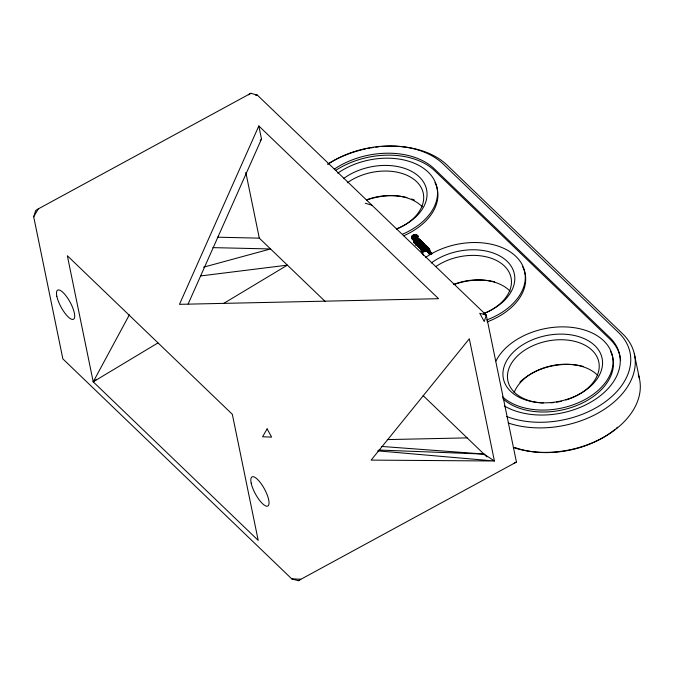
<?xml version="1.0" encoding="UTF-8"?>
<svg xmlns="http://www.w3.org/2000/svg" width="674" height="674" viewBox="0 0 674 674"><rect width="100%" height="100%" fill="white"/><g stroke="black" fill="none" stroke-linecap="round" stroke-linejoin="round"><path stroke-width="1.01" d="M412.387 239.186L413.415 238.149L413.086 237.282L416.979 238.79L417.214 237.029L419.683 239.464L419.818 240.525L417.897 239.346L418.537 241.368L416.566 240.062L416.296 241.166L417.543 241.368L418.234 242.766L420.761 241.393L419.717 240.037L418.537 241.368C417.476 242.884 416.288 238.773 415.631 241.705L416.06 242.564L412.724 238.916L414.257 242.573L414.973 243.213L417.492 243.255L420.054 245.976L420.247 246.945L418.428 246.928L418.554 245.277L421.739 243.466L423.306 242.943L424.013 244.148L422.109 242.691L419.262 243.381L416.877 244.923L418.436 240.879L417.897 239.346L419.287 239.59L417.636 241.848L416.296 241.166L415.319 239.026L412.724 238.916L411.485 237.728L412.067 235.892L412.926 235.251L416.616 234.94L417.855 236.127L416.979 238.79L415.42 239.506L414.198 239.203L413.811 236.102L416.026 236.186L416.338 237.475L415.032 238.461L413.415 238.149L413.347 236.456L413.811 236.102L415.42 239.506L417.273 237.956L417.855 236.127M414.198 239.203L414.754 238.807L416.195 240.685C412.614 243.424 415.353 243.491 412.724 238.916L415.235 242.092L415.31 243.078L414.358 243.053L414.898 242.741L416.886 243.668L416.743 242.926L415.968 242.084L414.898 242.741L415.066 243.702L415.799 242.766L419.262 243.381L421.039 245.462L423.735 243.996L421.25 245.665L421.149 245.176L424.544 245.311L424.637 245.791L425.429 244.982L421.115 246.97L421.292 247.948L420.054 245.976L423.634 243.508L424.013 244.148M425.774 248.318L427.704 247.164L425.951 246.389L421.115 246.97L421.208 247.737L419.835 246.162L420.264 244.595L419.641 243.491L418.402 245.521L419.295 245.9L418.984 244.965L417.492 245.016L418.15 243.887L418.251 244.367L416.877 244.923L417.492 243.255L417.594 243.744L416.001 244.595L416.111 243.061L420.66 240.904L420.458 240.205L423.407 243.424L420.871 241.115L418.234 242.766L420.129 242.05M428.908 252.649L429.009 253.138L429.591 252.278L431.368 253.112L430.408 252.346L429.591 252.278L429.692 252.767L430.863 252.236L430.956 252.716L428.799 252.935L431.562 253.795L430.324 251.722L428.908 252.649L429.178 253.609L430.728 254.25L428.698 252.447L429.591 252.278L430.265 253.559L430.956 252.716L426.794 248.832L423.988 249.742L423.499 250.972L422.741 250.686L424.738 248.622L429.009 253.138L430.425 252.202L429.439 248.841L428.369 247.813L427.88 249.363L426.406 250.492C424.713 248.891 421.646 251.36 421.949 248.748L422.43 248.243L418.916 247.004L414.973 243.213L415.622 242.151L416.06 242.564L415.631 241.705L414.973 241.604L414.19 242.8L414.131 242.076C415.883 243.727 414.982 241.359 415.428 242.834M422.724 250.222L423.205 248.992L418.327 246.44L419.641 246.76L419.009 247.484L419.54 246.271C421.461 246.76 418.461 246.482 419.009 247.484M427.982 249.852L426.794 248.832L425.875 249.877L425.783 249.388L428.15 248.099L429.102 249.026L429.296 250.728L428.335 252.733L429.582 251.891L429.296 250.728L427.206 251.132L423.508 250.248L423.499 250.972L423.879 250.003L425.109 251.141L423.988 249.742L423.188 250.922L422.733 249.498L424.089 250.231L421.932 249.692L422.43 248.243L421.183 249.178L422.724 249.86M418.327 246.44L419.843 246.381C421.486 248.58 419.329 248.757 419.843 246.381L420.054 245.976L419.186 246.204L419.287 246.692L420.054 245.976L420.247 246.945L419.211 245.959L420.938 244.974L421.402 243.651L420.66 242.935L419.262 243.381M419.11 246.692L421.107 247.248L421.629 249.414L422.43 248.243L423.306 249.481L421.966 249.936L422.657 249.304C423.811 249.506 423.095 248.807 422.295 249.666L422.034 250.172L420.475 247.67L418.916 247.004M414.19 242.8L415.31 243.078L415.235 242.092M417.391 244.536L418.781 244.772L419.22 245.665L417.737 246.263L417.391 244.536L416.431 244.611L416.524 245.1L417.492 243.255M411.654 238.099L411.755 238.579L413.187 237.77L413.347 236.456L415.993 239.329L416.414 238.604L419.304 239.481L419.784 239.944L419.413 240.576M414.94 237.973L417.375 238.444L417.147 237.501L419.784 239.944L416.338 237.475C416.658 235.841 413.718 236.026 413.204 237.349L411.485 237.728L412.025 238.908L413.314 237.669L413.853 238.411L413.516 239.245M423.339 249.574L422.817 250.922L422.649 250.197L423.71 249.633L423.803 250.113L423.205 248.992L423.71 249.633L423.036 250.863L423.727 252.025L423.508 250.248L422.741 250.686L423.339 249.574L422.927 248.883L421.865 249.447L422.034 250.172M426.423 248.479L424.831 249.11L427.704 247.164L426.078 245.614L425.353 247.83L424.502 246.633L423.432 247.754L420.264 244.595L417.568 245.429L418.428 246.237L418.967 245.867C419.144 244.308 417.492 247.779 418.47 245.513L419.118 245.176L420.871 246.81L421.208 247.451L420.534 246.785L419.691 247.341L419.885 248.091L420.475 247.67C420.028 248.698 419.481 247.543 420.188 246.903L421.115 246.97M419.295 245.9L419.118 245.176L417.568 245.429L417.737 246.263L419.733 245.673L419.211 247.181L419.211 245.959L418.428 246.928L419.835 246.162M419.986 241.915L418.444 242.969L418.133 242.278L415.799 242.766C416.852 244.46 417.728 242.497 414.973 243.213M418.217 246.465L419.194 245.412L417.568 245.429M430.787 253.112L430.863 252.236L430.408 253.079L430.686 252.624C428.858 253.668 429.692 255.353 431.461 253.306L431.562 253.795L430.164 253.07L429.439 248.841L429.203 249.506M431.267 252.624L431.065 254.064L430.071 254.603L429.271 254.09L429.751 253.458L430.071 254.603L429.557 253.719M413.103 236.869L413.187 237.77L411.587 238.217L412.193 236.355L414.316 238.032M419.118 245.176L419.287 246.692L420.146 246.457M416.338 237.475L417.307 237.518L417.45 236.566L417.551 237.046L415.993 237.4L415.024 235.824L414.51 236.363L412.926 235.251L413.912 236.582L414.409 235.875L415.993 239.329L415.892 238.84L414.847 239.295L413.76 237.93L413.853 238.411M414.106 238.722L416.692 241.157L415.218 242.32L414.973 241.604L415.732 242.193L416.692 241.157L418.133 242.278M421.292 247.948L421.107 247.248L421.781 248.066L421.41 248.428C420.509 249.456 422.472 248.605 422.649 250.197L423.727 252.025L423.398 250.484L421.932 249.692M424.224 250.787L424.443 250.214L424.527 251.495L424.123 250.307L424.763 250.265L424.856 250.753L423.71 249.633L424.224 250.787L425.008 250.661L424.881 251.394L423.137 251.351L423.626 251.537L425.008 250.661L426.836 250.795L426.094 250.062M420.702 244.898L419.641 243.491L423.634 243.508L421.739 243.466L422.008 242.202L423.07 243.609L423.306 242.943M414.51 236.363L414.594 235.049L415.336 235.622L416.717 235.42L417.956 236.616L416.355 237.054L415.024 235.824L415.125 236.304L415.925 235.1L416.717 235.42L415.125 236.304L414.021 234.83L414.51 236.363L414.409 235.875M415.032 238.461L414.847 239.295L414.754 238.807M416.212 243.541L416.835 243.415L416.17 243.289M420.129 246.221L420.231 246.701M416.692 241.157L416.01 243.154L415.529 243.112M422.901 245.749L423.912 243.659L422.901 245.749L421.149 245.176L421.25 245.665L423.221 244.055L422.581 246.069L422.303 245.395L423.221 244.055L421.149 245.176M421.966 249.936L422.564 248.824L421.208 247.451M430.728 254.25L430.812 253.163L431.461 253.298L430.265 253.559M33.7 216.784L35.73 210.406L38.241 208.923L250.854 93.298L257.384 95.135L486.266 315.112L516.436 462.061L298.287 580.702L291.749 578.865L62.867 358.888L33.7 216.784L38.241 208.923M415.125 236.304L415.243 235.133L416.026 235.588L415.69 236.414L417.147 235.63L417.046 235.15L417.509 235.908L416.128 236.675L416.355 237.054L417.956 236.616L417.678 235.748L417.956 236.616M415.31 243.078L414.51 241.974L416.372 242.455L416.726 243.188L415.319 241.621L415.218 242.32L415.319 241.621C416.473 242.766 415.799 242.311 414.51 241.974L414.358 243.053M419.22 245.665L418.301 245.033L418.571 246.002L418.301 245.033L417.669 245.917L418.967 245.867L418.781 244.772M421.402 241.621L421.494 242.101L420.222 240.879L421.831 241.915L420.871 241.115M427.148 246.633L426.912 247.307L425.858 245.9L424.603 247.122L424.502 246.633L423.12 247.072L423.213 247.552L427.148 246.633L426.912 247.307L425.858 245.9L423.331 247.274L423.432 247.754M423.474 255.395L421.157 248.942L423.441 250.054L421.84 248.984C422.371 249.624 422.75 248.066 421.056 248.47L420.29 247.897M430.509 252.834L428.698 252.447L430.324 251.722L430.147 252.523L430.046 252.034L428.554 252.447L426.735 250.307L426.836 250.795M423.879 246.103L422.564 246.92L424.544 245.311L422.581 246.069L422.48 245.58L422.775 247.131L423.879 246.103L420.534 246.785L419.691 247.341L419.885 248.091M413.204 237.349L412.134 236.827L413.448 236.936L413.811 236.102L413.912 236.582L412.067 235.892L413.448 236.936L413.347 236.456M258.816 125.954L179.478 304.336L438.555 298.692L258.816 125.954L261.504 139.046L188.139 304.008M415.631 238.242L416.515 239.085L416.877 238.301L419.304 239.481L417.543 239.759L416.094 237.888L416.237 236.987M423.424 251.444L423.398 250.484L423.424 251.444L422.716 250.442M418.36 239.102L417.619 241.536L416.793 241.646L415.892 238.84L417.981 240.803L416.962 240.921L415.319 239.026L415.42 239.506M421.41 248.428L421.25 249.422L421.949 248.748L422.05 249.228L421.629 249.414L421.41 248.428L422.143 248.125L422.531 248.731M423.441 250.054L422.404 250.172L421.949 248.748M419.54 246.271L419.354 246.911L419.843 246.381M157.943 342.931L93.223 381.829L67.341 255.732L232.328 414.299L258.209 540.396L93.223 381.829L129.383 314.792M421.183 249.178L420.829 247.83L421.107 248.79L420.93 248.318M419.733 245.673L419.186 246.204M421.056 248.47L421.511 248.917L422.143 248.125L422.244 248.613L421.191 247.459M423.036 250.863L424.157 251.486L424.426 251.006L423.508 250.248L423.188 250.922L422.977 249.936M417.619 241.536L416.296 241.166L416.658 240.542L416.161 240.113M416.835 243.415L416.625 242.699L415.799 242.766L415.9 243.247L416.372 242.455L415.209 242.598L414.99 243.23L414.51 242.724L414.611 243.204M428.049 251.571L429.026 252.025L429.582 251.891L429.068 251.014L428.142 252.025L429.481 251.41L429.068 251.014L428.049 251.571L428.554 252.447L429.869 251.52L427.661 251.453L427.602 250.922L427.308 251.621L427.543 249.548L425.783 249.388M415.622 242.151L415.631 241.705L415.732 242.193M423.323 250.964L424.881 251.394L424.123 250.307M422.404 245.884L423.323 244.536L421.039 245.462M427.645 250.037L427.131 248.655L429.397 251.208L427.763 251.941M431.368 253.112L430.551 253.18L430.627 253.761M426.179 246.094L427.249 247.122L426.078 245.614L427.249 247.122M260.189 140.689L261.504 139.046M423.626 251.537L424.056 251.006L423.508 250.248M421.941 249.464L422.564 248.824L423.028 249.363L422.927 248.883L421.865 249.447M415.69 236.414L416.128 236.675L417.147 235.63L416.616 234.94L416.717 235.42M416.001 244.595L417.147 243.432L416.431 244.611L417.021 244.224M421.511 248.917L421.781 248.066M415.9 243.247L416.271 243.777L416.111 243.061M412.168 236.38L414.122 235.319L415.336 235.622M422.303 245.395L423.323 244.536M431.065 254.064L430.61 253.593L431.065 254.064L431.84 253.424L431.941 253.904M412.286 238.697L411.755 238.579L413.415 238.149M415.993 237.4L415.529 237.754L415.024 235.824M418.916 239.236L419.321 240.096L418.327 238.79L417.45 239.27L417.981 240.803L416.414 238.604L416.515 239.085M93.223 381.829L96.584 379.31M223.566 303.494L287.385 265.143L200.903 275.902M248.335 94.773L250.854 93.298M298.287 580.702L300.798 579.227L291.749 578.865M416.355 237.054L417.779 236.237L417.408 235.42L417.509 235.908M417.636 241.848L417.518 241.056L418.082 241.284L417.543 239.759L419.304 239.481M418.436 240.879L416.793 241.646L416.962 240.921M415.066 243.702L416.625 242.699L416.726 243.188M419.641 243.491L422.008 242.202L421.098 243.238L421.503 244.14L420.761 243.424L419.354 243.862M417.669 245.917L418.883 245.26M425.008 250.661L427.35 250.686L427.704 251.41L427.063 251.377L426.735 250.307M427.063 251.377L427.451 251.166L426.962 250.897M513.411 463.594L516.436 462.061M425.589 247.164L425.69 247.653L424.839 246.448L425.589 247.164L427.704 247.164L424.738 248.622L424.831 249.11L426.313 248.377M415.968 242.084L415.336 242.573L415.117 241.84M416.296 241.166L417.063 241.402L416.591 240.559M203.556 267.182L270.535 248.95L212.891 247.628M416.128 236.675L417.779 236.237M429.271 254.09L429.751 253.458L429.658 254.208L429.178 253.609M425.429 244.982L422.809 245.269L425.53 245.471M425.252 247.35L427.704 247.164M427.796 251.444L428.588 251.402M418.251 244.367L416.776 244.443M417.248 243.912L415.9 244.106L416.456 243.137L416.557 243.617M420.273 243.146L420.702 243.137M387.323 439.591L467.124 437.881M413.187 237.77L411.991 237.779L412.235 237.307M217.382 237.189L259.305 238.149L325.306 301.581M378.822 450.038L483.974 454.074L494.413 460.991L469.323 338.778L371.13 460.106L494.413 460.991L377.625 450.847M255.379 95.059L257.384 95.135M381.661 446.441L483.974 454.074M416.094 237.888L417.248 237.989M424.527 251.495L423.651 250.964L423.752 251.453M365.291 203.287L371.829 205.123M413.027 235.74L412.463 235.555L413.448 236.936M420.972 241.595L421.831 241.915L421.739 241.435M414.122 235.319L413.457 235.015L413.912 236.582M419.245 246.457L420.972 247.291M420.121 240.391L420.761 241.393M414.131 242.076L414.611 242.463M422.337 242.404L423.407 243.424M420.761 243.424L420.66 242.935L419.742 243.98L420.997 242.758L421.739 243.466M423.137 395.604L486.973 456.955M419.683 239.464L419.818 240.525L419.683 239.464L420.559 240.694M424.089 250.231L423.98 250.492M423.095 249.254L423.306 249.481M420.829 240.441L421.831 241.915M419.211 245.959L419.641 246.76M424.839 246.448L425.353 247.83M427.131 248.655L427.636 249.65M420.997 242.758L421.503 243.752M424.906 250.576L425.058 250.922M419.784 247.611L422.665 254.283M417.543 239.759L417.981 240.803M419.86 247.105L419.961 247.594L419.868 246.878M418.537 241.368L417.897 239.346M429.397 251.208L429.582 251.891M417.147 237.501L417.375 238.444M634.301 353.656L639.331 378.148M430.551 253.18L430.652 253.668M428.462 251.966L428.554 252.447M424.949 248.824L425.05 249.313M424.965 250.433L425.109 251.141M424.443 250.214L424.544 250.703M424.056 251.006L424.157 251.486M422.674 246.642L422.775 247.131M422.733 249.498L422.825 249.978M422.32 248.504L422.413 248.984M422.623 249.734L422.817 250.922M421.082 248.698L421.25 249.422M420.534 246.785L419.969 247.358L420.188 246.903M417.214 237.029L417.307 237.518M418.301 245.033L418.571 246.002M418.327 245.749L418.428 246.237M245.816 172.418L259.305 238.149M425.572 257.476A61.005 40.583 -11.6 0 1 516.731 257.232A61.005 40.583 -11.6 0 1 486.603 320.015M522.687 266.828A61.005 40.583 -11.6 0 1 487.007 321.953M434.924 182.486A61.005 40.583 -11.6 0 1 403.81 235.748M335.526 170.514A68.301 45.436 -11.6 0 1 434.646 170.707L610.172 339.393A68.301 45.436 -11.6 0 1 620.577 360.438M610.45 351.179A61.005 40.583 -11.6 0 1 579.455 404.392A61.005 40.583 -11.6 0 1 502.88 398.747M337.809 173.134A61.005 40.583 -11.6 0 1 427.914 171.853A61.005 40.583 -11.6 0 1 402.513 234.207M495.971 360.994A61.005 40.583 -11.6 0 1 584.67 330.058A61.005 40.583 -11.6 0 1 595.976 392.234A61.005 40.583 -11.6 0 1 502.484 396.809M504.295 405.925A68.301 45.436 -11.6 0 0 594.561 399.851A68.301 45.436 -11.6 0 0 609.768 337.455L434.25 168.77A68.301 45.436 -11.6 0 0 334.253 169.157M328.204 163.976A78.909 52.496 -11.6 0 1 443.104 163.951L618.631 332.636A78.909 52.496 -11.6 0 1 605.96 401.316A78.909 52.496 -11.6 0 1 506.503 416.431M343.454 178.635A50.398 33.523 -11.6 0 1 419.161 176.765A50.398 33.523 -11.6 0 1 396.413 228.916M543.311 402.985A46.413 30.878 -11.6 0 1 514.902 358.635A46.413 30.878 -11.6 0 1 590.281 348.702A46.413 30.878 -11.6 0 1 565.916 400.002M561.332 401.241A46.413 30.878 -11.6 0 1 556.648 402.159M553.826 402.555A46.413 30.878 -11.6 0 1 551.003 402.833M617.611 427.206A78.909 52.496 -11.6 0 1 616.12 428.504M614.578 429.768A78.909 52.496 -11.6 0 1 514.54 447.418M638.278 374.533A82.885 55.142 -11.6 0 1 605.041 436.466A82.885 55.142 -11.6 0 1 513.293 447.511M514.094 392.622A46.413 30.878 -11.6 0 1 552.242 365.611A46.413 30.878 -11.6 0 1 597.863 375.536M431.217 262.986A50.398 33.523 -11.6 0 1 507.193 261.369A50.398 33.523 -11.6 0 1 483.258 313.621M519.881 382.141A50.398 33.523 -11.6 0 1 583.372 366.479M423.87 245.37A50.398 33.523 -11.6 0 1 420.357 248.723M366.555 200.085A50.398 33.523 -11.6 0 1 406.877 197.533M411.646 198.973A50.398 33.523 -11.6 0 1 414.35 200.026M454.318 284.428A50.398 33.523 -11.6 0 1 494.64 281.884M435.884 266.559A46.413 30.878 -11.6 0 1 502.223 264.115A46.413 30.878 -11.6 0 1 491.034 310.158M490.15 310.655A46.413 30.878 -11.6 0 1 483.587 313.739M453.568 284.436A46.413 30.878 -11.6 0 1 510.1 291.185M347.321 182.78A46.413 30.878 -11.6 0 1 416.288 181.34A46.413 30.878 -11.6 0 1 396.792 228.992M418.461 242.876A46.413 30.878 -11.6 0 1 415.631 245.344M366.681 199.765A46.413 30.878 -11.6 0 1 422.337 206.842M327.53 164.304A82.885 55.142 -11.6 0 1 365.645 148.903M367.659 148.491A82.885 55.142 -11.6 0 1 369.681 148.103M370.692 147.926A82.885 55.142 -11.6 0 1 373.741 147.446M375.772 147.168A82.885 55.142 -11.6 0 1 378.83 146.806M381.88 146.528A82.885 55.142 -11.6 0 1 447.022 165.054L622.549 333.74A82.885 55.142 -11.6 0 1 610.779 404.703A82.885 55.142 -11.6 0 1 508.272 423.019M486.266 315.112L484.244 321.498L479.736 313.275L486.266 315.112M267.123 428.9L262.582 436.76L271.63 437.123L267.123 428.9M427.501 248.689L425.496 249.759L425.395 249.279L428.243 248.588L428.15 248.099L427.501 248.689M420.576 248.158L420.071 247.737L420.576 248.158M416.692 241.048L416.566 240.062L416.692 241.048M56.827 296.248A16.58 5.156 61.5 0 0 72.152 319.4A16.58 5.156 61.5 0 0 67.838 298.397A16.58 5.156 61.5 0 0 56.827 296.248M251.166 483.022A16.58 5.156 61.5 0 0 266.491 506.174A16.58 5.156 61.5 0 0 262.178 485.17A16.58 5.156 61.5 0 0 251.166 483.022M527.043 400.407A50.398 33.523 -11.6 0 0 602.556 363.497A50.398 33.523 -11.6 0 0 528.627 341.507A50.398 33.523 -11.6 0 0 527.043 400.407"/></g></svg>
